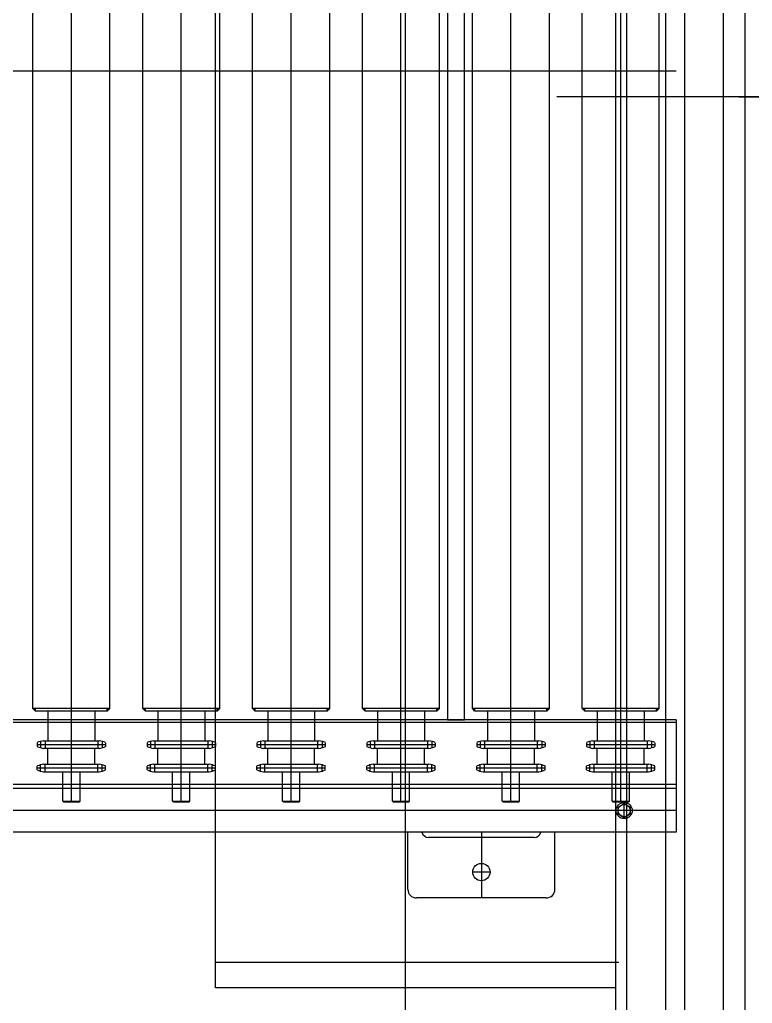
# Model space of a CAD drawing. Header units: millimetres. Extents: x -47382 to 204618, y -51045 to 127155.
# Drawn here: x 137404 to 138251, y 21504 to 22641 of the extents above; entities that cross this region are included whole.
import ezdxf

# ---------------------------------------------------------------- set-up
doc = ezdxf.new("R2010")
doc.units = ezdxf.units.MM
doc.header["$LTSCALE"] = 300
doc.header["$MEASUREMENT"] = 0
doc.linetypes.add('CEN', pattern=[62, 60, -1, 0, -1])
doc.layers.get('0').update_dxf_attribs({"linetype": 'CONTINUOUS'})
doc.layers.add('A-CEN', color=1, linetype='CEN')
doc.layers.add('A-DETL-PEN8', color=8, linetype='CONTINUOUS')
doc.styles.get("Standard").update_dxf_attribs({"font": ''})
doc.styles.get('Standard').set_extended_font_data('DotumChe')

# ---------------------------------------------------------------- blocks, each defined once
blk = doc.blocks.new('G$CD692945F')
at = {"layer": 'A-DETL-PEN8'}
for points in [[(1784, 1095.1), (1787, 1095.1), (1787, 1092.1)], [(1873.1, 1095.1), (1870, 1095.1), (1870, 1092.1)], [(1911, 1095.1), (1914, 1095.1), (1914, 1092.1)], [(2000.1, 1095.1), (1997, 1095.1), (1997, 1092.1)], [(2038, 1095.1), (2041, 1095.1), (2041, 1092.1)], [(2127.1, 1095.1), (2124, 1095.1), (2124, 1092.1)], [(2165, 1095.1), (2168, 1095.1), (2168, 1092.1)], [(2254.1, 1095.1), (2251, 1095.1), (2251, 1092.1)], [(2292, 1095.1), (2295, 1095.1), (2295, 1092.1)], [(2381.1, 1095.1), (2378, 1095.1), (2378, 1092.1)], [(2419, 1095.1), (2422, 1095.1), (2422, 1092.1)], [(2508.1, 1095.1), (2505, 1095.1), (2505, 1092.1)]]:
    blk.add_hatch(color=256, dxfattribs=at).paths.add_polyline_path(points)
for p, q in [((2607.5, 597.1, 0), (2607.5, 3007.1, 0)), ((2470.5, 682.1, 0), (2470.5, 2922.1, 0)), ((2537.5, 682.1, 0), (2537.5, 2922.1, 0)), ((2457.5, 2907.1, 0), (2457.5, 697.1, 0)), ((2515.5, 697.1, 0), (2515.5, 2907.1, 0)), ((2582.5, 697.1, 0), (2582.5, 2907.1, 0)), ((1995, 802.1, 0), (1995, 2802.1, 0)), ((1828.5, 987.1, 0), (1828.5, 2607.1, 0)), ((1955.5, 987.1, 0), (1955.5, 2607.1, 0)), ((2082.5, 987.1, 0), (2082.5, 2607.1, 0)), ((2209.5, 987.1, 0), (2209.5, 2607.1, 0)), ((2336.5, 987.1, 0), (2336.5, 2607.1, 0)), ((2463.5, 987.1, 0), (2463.5, 2607.1, 0)), ((2263.1, 2582.1, 0), (2263.1, 1082.1, 0)), ((2283.1, 1082.1, 0), (2283.1, 2582.1, 0)), ((1784, 1095.1, 0), (1784, 2569.1, 0)), ((1873.1, 1095.1, 0), (1873.1, 2569.1, 0)), ((1911, 1095.1, 0), (1911, 2569.1, 0)), ((2000.1, 1095.1, 0), (2000.1, 2569.1, 0)), ((2038, 1095.1, 0), (2038, 2569.1, 0)), ((2127.1, 1095.1, 0), (2127.1, 2569.1, 0)), ((2165, 1095.1, 0), (2165, 2569.1, 0)), ((2254.1, 1095.1, 0), (2254.1, 2569.1, 0)), ((2292, 1095.1, 0), (2292, 2569.1, 0)), ((2381.1, 1095.1, 0), (2381.1, 2569.1, 0)), ((2419, 1095.1, 0), (2419, 2569.1, 0)), ((2508.1, 1095.1, 0), (2508.1, 2569.1, 0)), ((269.5, 1832.1, 0), (2527.5, 1832.1, 0)), ((2690, 1802.1, 0), (2389.7, 1802.1, 0)), ((2600.2, 1802.1, 0), (2702.1, 1802.1, 0)), ((1787, 1092.1, 0), (1784, 1095.1, 0)), ((1873.1, 1095.1, 0), (1784, 1095.1, 0)), ((1787, 1092.1, 0), (1787, 1095.1, 0)), ((1870, 1092.1, 0), (1787, 1092.1, 0)), ((1801.4, 1091.6, 0), (1801.4, 1058.3, 0)), ((1855.7, 1091.6, 0), (1855.7, 1058.3, 0)), ((1870, 1092.1, 0), (1873.1, 1095.1, 0)), ((1870, 1092.1, 0), (1870, 1095.1, 0)), ((1914, 1092.1, 0), (1911, 1095.1, 0)), ((2000.1, 1095.1, 0), (1911, 1095.1, 0)), ((1914, 1092.1, 0), (1914, 1095.1, 0)), ((1997, 1092.1, 0), (1914, 1092.1, 0)), ((1928.4, 1091.6, 0), (1928.4, 1058.3, 0)), ((1982.7, 1091.6, 0), (1982.7, 1058.3, 0)), ((1997, 1092.1, 0), (2000.1, 1095.1, 0)), ((1997, 1092.1, 0), (1997, 1095.1, 0)), ((2041, 1092.1, 0), (2038, 1095.1, 0)), ((2127.1, 1095.1, 0), (2038, 1095.1, 0)), ((2041, 1092.1, 0), (2041, 1095.1, 0)), ((2124, 1092.1, 0), (2041, 1092.1, 0)), ((2055.4, 1091.6, 0), (2055.4, 1058.3, 0)), ((2109.7, 1091.6, 0), (2109.7, 1058.3, 0)), ((2124, 1092.1, 0), (2127.1, 1095.1, 0)), ((2124, 1092.1, 0), (2124, 1095.1, 0)), ((2168, 1092.1, 0), (2165, 1095.1, 0)), ((2254.1, 1095.1, 0), (2165, 1095.1, 0)), ((2168, 1092.1, 0), (2168, 1095.1, 0)), ((2251, 1092.1, 0), (2168, 1092.1, 0)), ((2182.4, 1091.6, 0), (2182.4, 1058.3, 0)), ((2236.7, 1091.6, 0), (2236.7, 1058.3, 0)), ((2251, 1092.1, 0), (2254.1, 1095.1, 0)), ((2251, 1092.1, 0), (2251, 1095.1, 0)), ((2295, 1092.1, 0), (2292, 1095.1, 0)), ((2381.1, 1095.1, 0), (2292, 1095.1, 0)), ((2295, 1092.1, 0), (2295, 1095.1, 0)), ((2378, 1092.1, 0), (2295, 1092.1, 0)), ((2309.4, 1091.6, 0), (2309.4, 1058.3, 0)), ((2363.7, 1091.6, 0), (2363.7, 1058.3, 0)), ((2378, 1092.1, 0), (2381.1, 1095.1, 0)), ((2378, 1092.1, 0), (2378, 1095.1, 0)), ((2422, 1092.1, 0), (2419, 1095.1, 0)), ((2508.1, 1095.1, 0), (2419, 1095.1, 0)), ((2422, 1092.1, 0), (2422, 1095.1, 0)), ((2505, 1092.1, 0), (2422, 1092.1, 0)), ((2436.4, 1091.6, 0), (2436.4, 1058.3, 0)), ((2490.7, 1091.6, 0), (2490.7, 1058.3, 0)), ((2505, 1092.1, 0), (2508.1, 1095.1, 0)), ((2505, 1092.1, 0), (2505, 1095.1, 0)), ((2527.5, 1082.1, 0), (402, 1082.1, 0)), ((2263.1, 1082.1, 0), (2283.1, 1082.1, 0)), ((2527.5, 1082.1, 0), (2527.5, 952.1, 0)), ((2527.5, 1078.9, 0), (402.2, 1078.9, 0)), ((1792.9, 1057.8, 0), (1792.9, 1049.1, 0)), ((1796.4, 1057.8, 0), (1860.7, 1057.8, 0)), ((1798, 1057.8, 0), (1798, 1049.1, 0)), ((1859.1, 1057.8, 0), (1859.1, 1049.1, 0)), ((1864.2, 1057.8, 0), (1864.2, 1049.1, 0)), ((1919.9, 1057.8, 0), (1919.9, 1049.1, 0)), ((1923.4, 1057.8, 0), (1987.7, 1057.8, 0)), ((1925, 1057.8, 0), (1925, 1049.1, 0)), ((1986.1, 1057.8, 0), (1986.1, 1049.1, 0)), ((1991.2, 1057.8, 0), (1991.2, 1049.1, 0)), ((2046.9, 1057.8, 0), (2046.9, 1049.1, 0)), ((2050.4, 1057.8, 0), (2114.7, 1057.8, 0)), ((2052, 1057.8, 0), (2052, 1049.1, 0)), ((2113.1, 1057.8, 0), (2113.1, 1049.1, 0)), ((2118.2, 1057.8, 0), (2118.2, 1049.1, 0)), ((2173.9, 1057.8, 0), (2173.9, 1049.1, 0)), ((2177.4, 1057.8, 0), (2241.7, 1057.8, 0)), ((2179, 1057.8, 0), (2179, 1049.1, 0)), ((2240.1, 1057.8, 0), (2240.1, 1049.1, 0)), ((2245.2, 1057.8, 0), (2245.2, 1049.1, 0)), ((2300.9, 1057.8, 0), (2300.9, 1049.1, 0)), ((2304.4, 1057.8, 0), (2368.7, 1057.8, 0)), ((2306, 1057.8, 0), (2306, 1049.1, 0)), ((2367.1, 1057.8, 0), (2367.1, 1049.1, 0)), ((2372.2, 1057.8, 0), (2372.2, 1049.1, 0)), ((2427.9, 1057.8, 0), (2427.9, 1049.1, 0)), ((2431.4, 1057.8, 0), (2495.7, 1057.8, 0)), ((2433, 1057.8, 0), (2433, 1049.1, 0)), ((2494.1, 1057.8, 0), (2494.1, 1049.1, 0)), ((2499.2, 1057.8, 0), (2499.2, 1049.1, 0)), ((1789, 1055.6, 0), (1789, 1051.3, 0)), ((1789, 1053.4, 0), (1868, 1053.4, 0)), ((1796.4, 1049.1, 0), (1860.7, 1049.1, 0)), ((1801.4, 1031.3, 0), (1801.4, 1048.6, 0)), ((1855.7, 1031.3, 0), (1855.7, 1048.6, 0)), ((1868, 1055.6, 0), (1868, 1051.3, 0)), ((1916, 1055.6, 0), (1916, 1051.3, 0)), ((1916, 1053.4, 0), (1995, 1053.4, 0)), ((1923.4, 1049.1, 0), (1987.7, 1049.1, 0)), ((1928.4, 1031.3, 0), (1928.4, 1048.6, 0)), ((1982.7, 1031.3, 0), (1982.7, 1048.6, 0)), ((1995, 1055.6, 0), (1995, 1051.3, 0)), ((2043, 1055.6, 0), (2043, 1051.3, 0)), ((2043, 1053.4, 0), (2122, 1053.4, 0)), ((2050.4, 1049.1, 0), (2114.7, 1049.1, 0)), ((2055.4, 1031.3, 0), (2055.4, 1048.6, 0)), ((2109.7, 1031.3, 0), (2109.7, 1048.6, 0)), ((2122, 1055.6, 0), (2122, 1051.3, 0)), ((2170, 1055.6, 0), (2170, 1051.3, 0)), ((2170, 1053.4, 0), (2249, 1053.4, 0)), ((2177.4, 1049.1, 0), (2241.7, 1049.1, 0)), ((2182.4, 1031.3, 0), (2182.4, 1048.6, 0)), ((2236.7, 1031.3, 0), (2236.7, 1048.6, 0)), ((2249, 1055.6, 0), (2249, 1051.3, 0)), ((2297, 1055.6, 0), (2297, 1051.3, 0)), ((2297, 1053.4, 0), (2376, 1053.4, 0)), ((2304.4, 1049.1, 0), (2368.7, 1049.1, 0)), ((2309.4, 1031.3, 0), (2309.4, 1048.6, 0)), ((2363.7, 1031.3, 0), (2363.7, 1048.6, 0)), ((2376, 1055.6, 0), (2376, 1051.3, 0)), ((2424, 1055.6, 0), (2424, 1051.3, 0)), ((2424, 1053.4, 0), (2503, 1053.4, 0)), ((2431.4, 1049.1, 0), (2495.7, 1049.1, 0)), ((2436.4, 1031.3, 0), (2436.4, 1048.6, 0)), ((2490.7, 1031.3, 0), (2490.7, 1048.6, 0)), ((2503, 1055.6, 0), (2503, 1051.3, 0)), ((1789, 1024.3, 0), (1789, 1028.6, 0)), ((1789, 1026.4, 0), (1868, 1026.4, 0)), ((1792.9, 1022.1, 0), (1792.9, 1030.8, 0)), ((1796.4, 1030.8, 0), (1860.7, 1030.8, 0)), ((1798, 1022.1, 0), (1798, 1030.8, 0)), ((1859.1, 1022.1, 0), (1859.1, 1030.8, 0)), ((1864.2, 1022.1, 0), (1864.2, 1030.8, 0)), ((1868, 1024.3, 0), (1868, 1028.6, 0)), ((1916, 1024.3, 0), (1916, 1028.6, 0)), ((1916, 1026.4, 0), (1995, 1026.4, 0)), ((1919.9, 1022.1, 0), (1919.9, 1030.8, 0)), ((1923.4, 1030.8, 0), (1987.7, 1030.8, 0)), ((1925, 1022.1, 0), (1925, 1030.8, 0)), ((1986.1, 1022.1, 0), (1986.1, 1030.8, 0)), ((1991.2, 1022.1, 0), (1991.2, 1030.8, 0)), ((1995, 1024.3, 0), (1995, 1028.6, 0)), ((2043, 1024.3, 0), (2043, 1028.6, 0)), ((2043, 1026.4, 0), (2122, 1026.4, 0)), ((2046.9, 1022.1, 0), (2046.9, 1030.8, 0)), ((2050.4, 1030.8, 0), (2114.7, 1030.8, 0)), ((2052, 1022.1, 0), (2052, 1030.8, 0)), ((2113.1, 1022.1, 0), (2113.1, 1030.8, 0)), ((2118.2, 1022.1, 0), (2118.2, 1030.8, 0)), ((2122, 1024.3, 0), (2122, 1028.6, 0)), ((2170, 1024.3, 0), (2170, 1028.6, 0)), ((2170, 1026.4, 0), (2249, 1026.4, 0)), ((2173.9, 1022.1, 0), (2173.9, 1030.8, 0)), ((2177.4, 1030.8, 0), (2241.7, 1030.8, 0)), ((2179, 1022.1, 0), (2179, 1030.8, 0)), ((2240.1, 1022.1, 0), (2240.1, 1030.8, 0)), ((2245.2, 1022.1, 0), (2245.2, 1030.8, 0)), ((2249, 1024.3, 0), (2249, 1028.6, 0)), ((2297, 1024.3, 0), (2297, 1028.6, 0)), ((2297, 1026.4, 0), (2376, 1026.4, 0)), ((2300.9, 1022.1, 0), (2300.9, 1030.8, 0)), ((2304.4, 1030.8, 0), (2368.7, 1030.8, 0)), ((2306, 1022.1, 0), (2306, 1030.8, 0)), ((2367.1, 1022.1, 0), (2367.1, 1030.8, 0)), ((2372.2, 1022.1, 0), (2372.2, 1030.8, 0)), ((2376, 1024.3, 0), (2376, 1028.6, 0)), ((2424, 1024.3, 0), (2424, 1028.6, 0)), ((2424, 1026.4, 0), (2503, 1026.4, 0)), ((2427.9, 1022.1, 0), (2427.9, 1030.8, 0)), ((2431.4, 1030.8, 0), (2495.7, 1030.8, 0)), ((2433, 1022.1, 0), (2433, 1030.8, 0)), ((2494.1, 1022.1, 0), (2494.1, 1030.8, 0)), ((2499.2, 1022.1, 0), (2499.2, 1030.8, 0)), ((2503, 1024.3, 0), (2503, 1028.6, 0)), ((1796.4, 1022.1, 0), (1860.7, 1022.1, 0)), ((1818.5, 988.1, 0), (1818.5, 1022.1, 0)), ((1838.5, 988.1, 0), (1838.5, 1022.1, 0)), ((1923.4, 1022.1, 0), (1987.7, 1022.1, 0)), ((1945.5, 988.1, 0), (1945.5, 1022.1, 0)), ((1965.5, 988.1, 0), (1965.5, 1022.1, 0)), ((2050.4, 1022.1, 0), (2114.7, 1022.1, 0)), ((2072.5, 988.1, 0), (2072.5, 1022.1, 0)), ((2092.5, 988.1, 0), (2092.5, 1022.1, 0)), ((2177.4, 1022.1, 0), (2241.7, 1022.1, 0)), ((2199.5, 988.1, 0), (2199.5, 1022.1, 0)), ((2219.5, 988.1, 0), (2219.5, 1022.1, 0)), ((2304.4, 1022.1, 0), (2368.7, 1022.1, 0)), ((2326.5, 988.1, 0), (2326.5, 1022.1, 0)), ((2346.5, 988.1, 0), (2346.5, 1022.1, 0)), ((2431.4, 1022.1, 0), (2495.7, 1022.1, 0)), ((2453.5, 988.1, 0), (2453.5, 1022.1, 0)), ((2473.5, 988.1, 0), (2473.5, 1022.1, 0)), ((2527.5, 1007.1, 0), (275.5, 1007.1, 0)), ((2527.5, 1002.6, 0), (275.5, 1002.6, 0)), ((1818.5, 988.1, 0), (1838.5, 988.1, 0)), ((1819.5, 987.1, 0), (1818.5, 988.1, 0)), ((1819.5, 987.1, 0), (1837.5, 987.1, 0)), ((1837.5, 987.1, 0), (1838.5, 988.1, 0)), ((1945.5, 988.1, 0), (1965.5, 988.1, 0)), ((1946.5, 987.1, 0), (1945.5, 988.1, 0)), ((1946.5, 987.1, 0), (1964.5, 987.1, 0)), ((1964.5, 987.1, 0), (1965.5, 988.1, 0)), ((2072.5, 988.1, 0), (2092.5, 988.1, 0)), ((2073.5, 987.1, 0), (2072.5, 988.1, 0)), ((2073.5, 987.1, 0), (2091.5, 987.1, 0)), ((2091.5, 987.1, 0), (2092.5, 988.1, 0)), ((2199.5, 988.1, 0), (2219.5, 988.1, 0)), ((2200.5, 987.1, 0), (2199.5, 988.1, 0)), ((2200.5, 987.1, 0), (2218.5, 987.1, 0)), ((2218.5, 987.1, 0), (2219.5, 988.1, 0)), ((2326.5, 988.1, 0), (2346.5, 988.1, 0)), ((2327.5, 987.1, 0), (2326.5, 988.1, 0)), ((2327.5, 987.1, 0), (2345.5, 987.1, 0)), ((2345.5, 987.1, 0), (2346.5, 988.1, 0)), ((2453.5, 988.1, 0), (2473.5, 988.1, 0)), ((2454.5, 987.1, 0), (2453.5, 988.1, 0)), ((2454.5, 987.1, 0), (2472.5, 987.1, 0)), ((2460.5, 981.2, 0), (2467.5, 985.3, 0)), ((2460.5, 973, 0), (2460.5, 981.2, 0)), ((2467.5, 967.8, 0), (2467.5, 986.4, 0)), ((2467.5, 985.3, 0), (2474.6, 981.2, 0)), ((2472.5, 987.1, 0), (2473.5, 988.1, 0)), ((2474.6, 981.2, 0), (2474.6, 973, 0)), ((2527.5, 977.1, 0), (275.5, 977.1, 0)), ((2467.5, 968.9, 0), (2460.5, 973, 0)), ((2474.6, 973, 0), (2467.5, 968.9, 0)), ((2527.5, 952.1, 0), (275.5, 952.1, 0)), ((2527.5, 952.1, 0), (275.5, 952.1, 0)), ((2217.4, 886.1, 0), (2217.4, 952.1, 0)), ((2363.4, 946.1, 0), (2241.4, 946.1, 0)), ((2302.4, 952.1, 0), (2302.4, 876.1, 0)), ((2387.4, 886.1, 0), (2387.4, 952.1, 0)), ((2312.4, 906.1, 0), (2292.4, 906.1, 0)), ((2377.4, 876.1, 0), (2227.4, 876.1, 0)), ((1995, 802.1, 0), (2461.5, 802.1, 0)), ((1995, 772.1, 0), (1995, 802.1, 0)), ((1995, 802.1, 0), (2461.5, 802.1, 0)), ((2457.4, 772.1, 0), (1995, 772.1, 0))]:
    blk.add_line(p, q, dxfattribs=at)
for centre, radius in [((2467.5, 977.1, 0), 9.32), ((2467.5, 977.1, 0), 7.07), ((2302.4, 906.1, 0), 10)]:
    blk.add_circle(centre, radius, dxfattribs=at)
for centre, radius, start, end in [((1800.9, 1091.6, 0), 0.5, 0, 90), ((1856.2, 1091.6, 0), 0.5, 90, 180), ((1927.9, 1091.6, 0), 0.5, 0, 90), ((1983.2, 1091.6, 0), 0.5, 90, 180), ((2054.9, 1091.6, 0), 0.5, 0, 90), ((2110.2, 1091.6, 0), 0.5, 90, 180), ((2181.9, 1091.6, 0), 0.5, 0, 90), ((2237.2, 1091.6, 0), 0.5, 90, 180), ((2308.9, 1091.6, 0), 0.5, 0, 90), ((2364.2, 1091.6, 0), 0.5, 90, 180), ((2435.9, 1091.6, 0), 0.5, 0, 90), ((2491.2, 1091.6, 0), 0.5, 90, 180), ((1800.7, 1029.8, 0), 28.4, 98.7025, 114.2476), ((1800.9, 1058.3, 0), 0.5, 270, 0), ((1856.2, 1058.3, 0), 0.5, 180, 270), ((1856.4, 1029.8, 0), 28.4, 65.7524, 81.2975), ((1927.7, 1029.8, 0), 28.4, 98.7025, 114.2476), ((1927.9, 1058.3, 0), 0.5, 270, 0), ((1983.2, 1058.3, 0), 0.5, 180, 270), ((1983.4, 1029.8, 0), 28.4, 65.7524, 81.2975), ((2054.7, 1029.8, 0), 28.4, 98.7025, 114.2476), ((2054.9, 1058.3, 0), 0.5, 270, 0), ((2110.2, 1058.3, 0), 0.5, 180, 270), ((2110.4, 1029.8, 0), 28.4, 65.7524, 81.2975), ((2181.7, 1029.8, 0), 28.4, 98.7025, 114.2476), ((2181.9, 1058.3, 0), 0.5, 270, 0), ((2237.2, 1058.3, 0), 0.5, 180, 270), ((2237.4, 1029.8, 0), 28.4, 65.7524, 81.2975), ((2308.7, 1029.8, 0), 28.4, 98.7025, 114.2476), ((2308.9, 1058.3, 0), 0.5, 270, 0), ((2364.2, 1058.3, 0), 0.5, 180, 270), ((2364.4, 1029.8, 0), 28.4, 65.7524, 81.2975), ((2435.7, 1029.8, 0), 28.4, 98.7025, 114.2476), ((2435.9, 1058.3, 0), 0.5, 270, 0), ((2491.2, 1058.3, 0), 0.5, 180, 270), ((2491.4, 1029.8, 0), 28.4, 65.7524, 81.2975), ((1800.7, 1077.1, 0), 28.4, 245.7524, 261.2975), ((1800.9, 1048.6, 0), 0.5, 0, 90), ((1856.2, 1048.6, 0), 0.5, 90, 180), ((1856.4, 1077.1, 0), 28.4, 278.7025, 294.2476), ((1927.7, 1077.1, 0), 28.4, 245.7524, 261.2975), ((1927.9, 1048.6, 0), 0.5, 0, 90), ((1983.2, 1048.6, 0), 0.5, 90, 180), ((1983.4, 1077.1, 0), 28.4, 278.7025, 294.2476), ((2054.7, 1077.1, 0), 28.4, 245.7524, 261.2975), ((2054.9, 1048.6, 0), 0.5, 0, 90), ((2110.2, 1048.6, 0), 0.5, 90, 180), ((2110.4, 1077.1, 0), 28.4, 278.7025, 294.2476), ((2181.7, 1077.1, 0), 28.4, 245.7524, 261.2975), ((2181.9, 1048.6, 0), 0.5, 0, 90), ((2237.2, 1048.6, 0), 0.5, 90, 180), ((2237.4, 1077.1, 0), 28.4, 278.7025, 294.2476), ((2308.7, 1077.1, 0), 28.4, 245.7524, 261.2975), ((2308.9, 1048.6, 0), 0.5, 0, 90), ((2364.2, 1048.6, 0), 0.5, 90, 180), ((2364.4, 1077.1, 0), 28.4, 278.7025, 294.2476), ((2435.7, 1077.1, 0), 28.4, 245.7524, 261.2975), ((2435.9, 1048.6, 0), 0.5, 0, 90), ((2491.2, 1048.6, 0), 0.5, 90, 180), ((2491.4, 1077.1, 0), 28.4, 278.7025, 294.2476), ((1800.7, 1002.8, 0), 28.4, 98.7025, 114.2476), ((1800.7, 1050.1, 0), 28.4, 245.7524, 261.2975), ((1800.9, 1031.3, 0), 0.5, 270, 0), ((1856.2, 1031.3, 0), 0.5, 180, 270), ((1856.4, 1002.8, 0), 28.4, 65.7524, 81.2975), ((1856.4, 1050.1, 0), 28.4, 278.7025, 294.2476), ((1927.7, 1002.8, 0), 28.4, 98.7025, 114.2476), ((1927.7, 1050.1, 0), 28.4, 245.7524, 261.2975), ((1927.9, 1031.3, 0), 0.5, 270, 0), ((1983.2, 1031.3, 0), 0.5, 180, 270), ((1983.4, 1002.8, 0), 28.4, 65.7524, 81.2975), ((1983.4, 1050.1, 0), 28.4, 278.7025, 294.2476), ((2054.7, 1002.8, 0), 28.4, 98.7025, 114.2476), ((2054.7, 1050.1, 0), 28.4, 245.7524, 261.2975), ((2054.9, 1031.3, 0), 0.5, 270, 0), ((2110.2, 1031.3, 0), 0.5, 180, 270), ((2110.4, 1002.8, 0), 28.4, 65.7524, 81.2975), ((2110.4, 1050.1, 0), 28.4, 278.7025, 294.2476), ((2181.7, 1002.8, 0), 28.4, 98.7025, 114.2476), ((2181.7, 1050.1, 0), 28.4, 245.7524, 261.2975), ((2181.9, 1031.3, 0), 0.5, 270, 0), ((2237.2, 1031.3, 0), 0.5, 180, 270), ((2237.4, 1002.8, 0), 28.4, 65.7524, 81.2975), ((2237.4, 1050.1, 0), 28.4, 278.7025, 294.2476), ((2308.7, 1002.8, 0), 28.4, 98.7025, 114.2476), ((2308.7, 1050.1, 0), 28.4, 245.7524, 261.2975), ((2308.9, 1031.3, 0), 0.5, 270, 0), ((2364.2, 1031.3, 0), 0.5, 180, 270), ((2364.4, 1002.8, 0), 28.4, 65.7524, 81.2975), ((2364.4, 1050.1, 0), 28.4, 278.7025, 294.2476), ((2435.7, 1002.8, 0), 28.4, 98.7025, 114.2476), ((2435.7, 1050.1, 0), 28.4, 245.7524, 261.2975), ((2435.9, 1031.3, 0), 0.5, 270, 0), ((2491.2, 1031.3, 0), 0.5, 180, 270), ((2491.4, 1002.8, 0), 28.4, 65.7524, 81.2975), ((2491.4, 1050.1, 0), 28.4, 278.7025, 294.2476), ((2241.4, 954.1, 0), 8, 194.4775, 270), ((2363.4, 954.1, 0), 8, 270, 345.5225), ((2227.4, 886.1, 0), 10, 180, 270), ((2377.4, 886.1, 0), 10, 270, 0)]:
    blk.add_arc(centre, radius, start, end, dxfattribs=at)
at = {"layer": 'A-DETL-PEN8', "text_generation_flag": 4, "flags": 1}
for tag, p in [('QTY', (3697.9, 3085.6, 0)), ('USER5', (3697.9, 3084.6, 0)), ('USER4', (3697.9, 3083.6, 0)), ('USER3', (3697.9, 3082.6, 0)), ('USER2', (3697.9, 3081.6, 0)), ('MAKER', (3697.9, 3078.6, 0)), ('WEIGHT', (3697.9, 3076.6, 0)), ('MATERIAL', (3697.9, 3075.6, 0)), ('SPEC', (3697.9, 3074.6, 0)), ('USER1', (3697.9, 3080.6, 0)), ('REMARK', (3697.9, 3079.6, 0)), ('PRICE', (3697.9, 3077.6, 0)), ('ENAME', (3697.9, 3073.6, 0)), ('NAME', (3697.9, 3072.6, 0))]:
    blk.add_attdef(tag, p, '', height=0.25, dxfattribs=at)

msp = doc.modelspace()

# ---------------------------------------------------------------- linework, layer by layer
at = {"layer": 'A-CEN'}
msp.add_line((137850, 19471.4), (137850, 24371.4), dxfattribs=at)

# ---------------------------------------------------------------- block references
msp.add_blockref('G$CD692945F', (135635.4, 20749.9))

doc.saveas('drawing.dxf')
